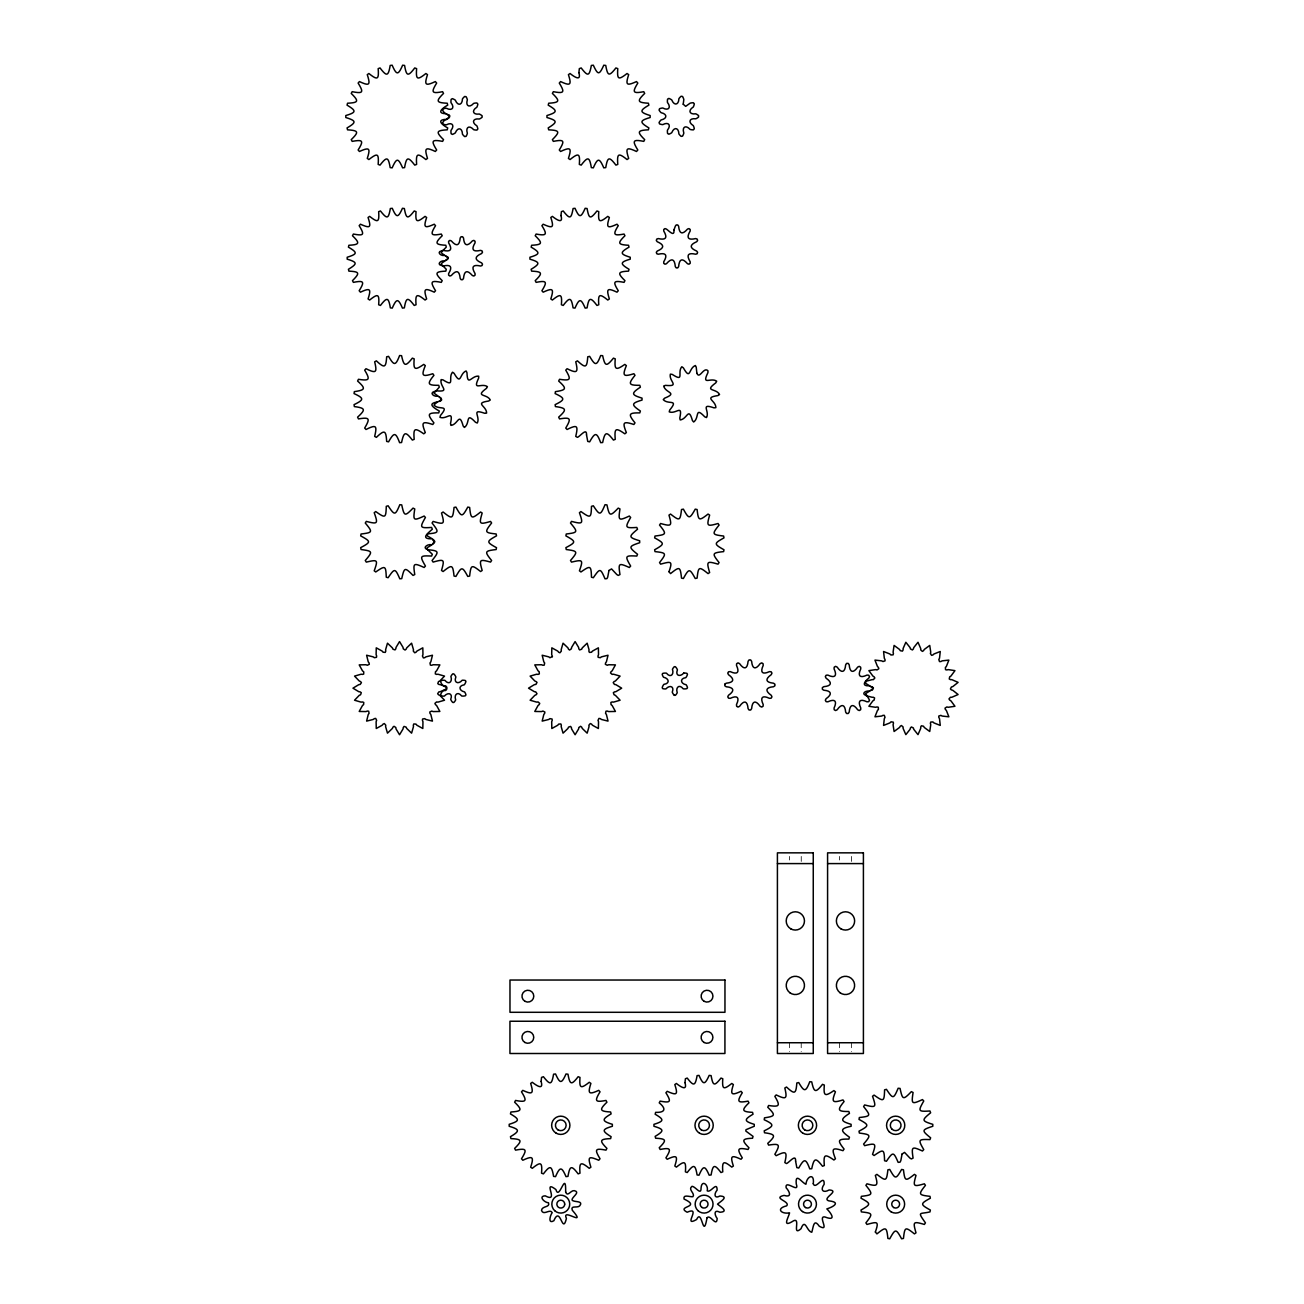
<?xml version="1.0" encoding="UTF-8"?>
<svg xmlns="http://www.w3.org/2000/svg" width="1304" height="1304" viewBox="0 0 1304 1304"><rect width="100%" height="100%" fill="white"/><g stroke="black" fill="none" stroke-linecap="round" stroke-linejoin="round"><path stroke-width="0.75" stroke-dasharray="5 3.75" d="M851.414 856.435L851.414 863.59M851.365 1042.744L851.365 1051.709M839.58 856.435L839.58 860.004M839.613 1042.744L839.613 1051.709M801.243 856.435L801.243 863.59M801.21 1042.744L801.21 1051.709M789.425 856.435L789.425 860.004M789.458 1042.744L789.458 1051.709"/><path stroke-width="1.5" d="M865.872 681.438L865.611 683.312L871.007 686.67A14.523 14.523 0 0 1 872.49 687.664L872.49 689.245A14.523 14.523 0 0 1 871.007 690.24L865.611 693.598L868.741 698.716A14.523 14.523 0 0 1 869.524 700.313L868.741 701.666A14.523 14.523 0 0 1 866.964 701.796C859.923 698.471 857.494 700.965 860.754 707.99A14.523 14.523 0 0 1 860.64 709.767L859.271 710.55A14.523 14.523 0 0 1 857.673 709.767C853.224 703.443 849.849 704.29 849.197 712.049A14.523 14.523 0 0 1 848.203 713.516L846.622 713.516A14.523 14.523 0 0 1 845.644 712.049C844.992 704.29 841.618 703.443 837.168 709.767A14.523 14.523 0 0 1 835.571 710.55L834.201 709.767A14.523 14.523 0 0 1 834.087 707.99C837.347 700.981 834.886 698.536 827.877 701.796A14.523 14.523 0 0 1 826.1 701.666L825.318 700.297A14.523 14.523 0 0 1 826.1 698.716C832.425 694.25 831.577 690.875 823.818 690.223A14.523 14.523 0 0 1 822.351 689.245L822.351 687.664A14.523 14.523 0 0 1 823.818 686.67C831.593 686.018 832.49 682.644 826.1 678.194A14.523 14.523 0 0 1 825.318 676.597L826.1 675.244A14.523 14.523 0 0 1 827.877 675.113C834.919 678.439 837.396 675.961 834.087 668.903A14.523 14.523 0 0 1 834.201 667.143L835.571 666.344A14.523 14.523 0 0 1 837.168 667.126C841.602 673.532 844.992 672.619 845.644 664.861A14.523 14.523 0 0 1 846.622 663.377L848.203 663.377A14.523 14.523 0 0 1 849.197 664.861C849.849 672.619 853.224 673.532 857.673 667.126A14.523 14.523 0 0 1 859.271 666.344L860.64 667.143A14.523 14.523 0 0 1 860.754 668.903C857.429 675.961 859.906 678.439 866.964 675.113A14.523 14.523 0 0 1 868.741 675.244L869.524 676.597A14.523 14.523 0 0 1 868.741 678.194C864.471 681.307 861.211 686.393 869.263 685.774M427.533 533.972L427.174 535.83C437.166 541.519 437.28 541.779 427.174 547.696L427.533 549.538L432.309 554.281L431.624 556.058C419.806 555.488 419.497 555.781 425.43 566.066L424.142 567.484C413.433 562.643 412.96 562.92 414.753 574.559L413.042 575.423C404.664 566.979 404.403 567.093 401.73 578.634L399.823 578.813C395.112 568.071 394.704 567.957 388.119 577.721L386.277 577.199C385.788 565.512 385.397 565.317 375.748 571.967L374.215 570.81C378.176 559.644 377.769 559.449 366.294 562.122L365.283 560.492C372.993 551.478 372.781 551.136 361.045 549.522L360.686 547.631C371.232 541.975 371.021 541.584 360.686 535.879L361.045 534.004C372.862 532.57 372.846 532.146 365.283 523.034L366.294 521.404C377.85 524.322 378.193 523.947 374.215 512.716L375.748 511.559C385.462 518.454 385.919 518.226 386.277 506.327L388.119 505.789C394.688 515.732 395.193 515.683 399.823 504.713L401.73 504.892C404.273 516.531 404.762 516.661 413.042 508.104L414.753 508.951C412.977 520.752 413.303 521.029 424.142 516.042L425.43 517.46C419.529 527.761 419.741 528.218 431.624 527.452L432.309 529.245C428.282 532.847 420.296 538.715 430.972 538.845M439.269 401.192L440.948 400.083L440.948 398.127L434.004 393.14L439.301 387.19L438.731 385.316C427.5 385.381 426.799 384.061 433.922 375.34L432.814 373.726C422.154 377.117 421.111 375.992 425.3 365.609L423.767 364.403C414.59 370.711 413.303 369.961 414.183 358.861L412.357 358.144C405.446 366.88 403.947 366.62 401.567 355.682L399.611 355.536C395.601 365.935 394.118 366.033 388.576 356.367L386.669 356.807C385.951 367.972 384.533 368.445 376.367 360.849L374.672 361.827C377.312 372.781 376.123 373.645 366.017 368.722L364.696 370.157C370.45 379.839 369.554 381.029 358.453 379.301L357.606 381.061C366.033 388.625 365.462 389.994 354.346 391.64L354.052 393.58C364.338 398.339 364.158 399.725 354.052 404.647L354.346 406.571C365.576 408.103 365.87 409.521 357.606 417.15L358.453 418.91C369.651 417.101 370.369 418.258 364.696 428.054L366.017 429.489C376.171 424.452 377.28 425.348 374.672 436.384L376.367 437.362C384.566 429.57 385.968 430.108 386.669 441.42L388.576 441.844C394.118 431.966 395.617 432.08 399.611 442.675L401.567 442.529C403.947 431.461 405.414 431.119 412.357 440.067L414.183 439.35C413.254 428.071 414.476 427.321 423.767 433.824L425.3 432.602C421.159 422.105 422.04 420.996 432.814 424.485L433.922 422.871C426.962 414.085 427.402 412.716 438.731 412.895L439.301 411.021C418.274 399.301 449.994 404.24 439.366 397.182M445.528 260.311L447.5 259.17L447.5 257.247L442.121 253.547A13.024 13.024 0 0 1 441.192 252.259L446.278 247.141L445.821 245.266C435.145 244.614 434.476 243.261 442.203 235.747L441.306 234.052C430.809 236.008 429.896 234.785 435.536 225.673L434.248 224.223C424.452 228.559 423.311 227.744 426.636 217.475L425.055 216.382C416.661 223 415.291 222.365 416.041 211.655L414.232 210.971C407.647 219.382 406.261 219.121 404.354 208.526L402.447 208.298C398.062 218.061 396.579 218.143 392.26 208.298L390.352 208.526C388.462 219.137 387.141 219.431 380.458 210.971L378.665 211.655C379.366 222.332 378.046 222.984 369.651 216.382L368.07 217.475C371.395 227.825 370.369 228.591 360.442 224.223L359.17 225.673C364.794 234.932 364.012 236.04 353.384 234.052L352.487 235.747C360.23 243.261 359.594 244.696 348.885 245.266L348.429 247.141C357.85 252.732 357.492 253.987 347.19 257.247L347.19 259.17C357.557 262.251 357.589 263.701 348.429 269.276L348.885 271.134C359.725 271.672 360.083 272.976 352.487 280.653L353.384 282.365C364.028 280.262 364.827 281.534 359.17 290.743L360.442 292.178C370.255 287.646 371.379 288.64 368.07 298.942L369.651 300.034C378.095 293.237 379.464 293.954 378.665 304.761L380.458 305.446C387.027 296.872 388.559 297.214 390.352 307.874L392.26 308.103C396.579 298.225 398.144 298.176 402.447 308.103L404.354 307.874C406.163 297.198 407.663 296.823 414.232 305.446L416.041 304.761C415.242 293.954 416.612 293.237 425.055 300.034L426.636 298.942C423.376 288.673 424.452 287.597 434.248 292.178L435.536 290.743C429.929 281.517 430.662 280.262 441.306 282.365L442.203 280.653C434.509 273.106 434.998 271.639 445.821 271.134L446.278 269.276L441.192 264.158A13.024 13.024 0 0 1 442.121 262.87C444.452 260.898 452.602 257.784 445.528 256.106M446.913 118.713L448.967 117.523L448.967 115.534L444.631 112.894A10.155 10.155 0 0 1 443.751 111.948L443.458 111.573A12.584 12.584 0 0 1 442.61 110.27L443.099 108.933A12.584 12.584 0 0 1 444.582 108.476L445.055 108.379A10.155 10.155 0 0 1 446.327 108.232C452.032 111.296 455.014 107.727 451.005 102.657A10.155 10.155 0 0 1 450.939 101.37L450.956 100.897A12.584 12.584 0 0 1 451.135 99.349L452.374 98.631A12.584 12.584 0 0 1 453.808 99.251L454.232 99.479A10.155 10.155 0 0 1 455.308 100.163C457.688 106.195 462.284 105.38 462.464 98.908A10.155 10.155 0 0 1 463.246 97.881L463.556 97.523A12.584 12.584 0 0 1 464.697 96.463L466.098 96.708A12.584 12.584 0 0 1 466.799 98.093L466.979 98.55A10.155 10.155 0 0 1 467.354 99.772C465.316 105.917 469.358 108.232 473.662 103.407A10.155 10.155 0 0 1 474.901 103.114L475.389 103.049A12.584 12.584 0 0 1 476.938 102.967L477.851 104.059A12.584 12.584 0 0 1 477.492 105.575L477.346 106.031A10.155 10.155 0 0 1 476.856 107.205C471.347 110.612 472.944 114.98 479.334 114.051A10.155 10.155 0 0 1 480.475 114.638L480.883 114.882A12.584 12.584 0 0 1 482.138 115.811L482.138 117.246A12.584 12.584 0 0 1 480.883 118.175L480.475 118.436A10.155 10.155 0 0 1 479.334 119.006C472.977 118.126 471.347 122.462 476.856 125.852A10.155 10.155 0 0 1 477.346 127.026L477.492 127.482A12.584 12.584 0 0 1 477.851 128.998L476.938 130.09A12.584 12.584 0 0 1 475.389 130.009L474.901 129.944A10.155 10.155 0 0 1 473.662 129.65C469.358 124.809 465.332 127.156 467.354 133.285A10.155 10.155 0 0 1 466.979 134.508L466.799 134.964A12.584 12.584 0 0 1 466.098 136.35L464.697 136.594A12.584 12.584 0 0 1 463.556 135.535L463.246 135.176A10.155 10.155 0 0 1 462.464 134.149C462.284 127.678 457.688 126.879 455.308 132.894A10.155 10.155 0 0 1 454.232 133.578L453.808 133.807A12.584 12.584 0 0 1 452.374 134.426L451.135 133.709A12.584 12.584 0 0 1 450.956 132.16L450.939 131.688A10.155 10.155 0 0 1 451.005 130.4C455.031 125.331 452.015 121.761 446.327 124.842A10.155 10.155 0 0 1 445.055 124.679L444.582 124.581A12.584 12.584 0 0 1 443.099 124.124L442.61 122.788A12.584 12.584 0 0 1 443.458 121.484L443.751 121.109A10.155 10.155 0 0 1 444.631 120.164C447.908 119.56 453.173 115.127 446.913 114.344M443.213 690.712L442.317 691.527A8.46 8.46 0 0 0 440.654 694.885L441.143 695.782A8.688 8.688 0 0 0 444.371 696.075C447.924 691.935 453.221 693.353 450.711 699.351A8.46 8.46 0 0 0 452.781 702.465L453.808 702.497A8.688 8.688 0 0 0 455.683 699.857C453.727 694.543 457.834 690.973 461.681 695.994A8.46 8.46 0 0 0 465.414 695.749L465.952 694.885A8.688 8.688 0 0 0 464.599 691.935C459.155 690.875 457.9 685.708 464.257 684.812A8.46 8.46 0 0 0 465.919 681.454L465.43 680.558A8.688 8.688 0 0 0 462.203 680.248C458.584 684.6 453.433 682.823 455.862 676.988A8.46 8.46 0 0 0 453.776 673.875L452.765 673.842A8.688 8.688 0 0 0 450.891 676.483C452.7 681.747 448.853 685.333 444.892 680.346A8.46 8.46 0 0 0 441.143 680.59L440.622 681.454A8.688 8.688 0 0 0 441.974 684.404L443.213 685.627A2.738 2.738 0 0 0 443.653 685.888L446.115 687.224L446.115 689.115L440.361 691.625A11.28 11.28 0 0 1 438.877 691.886L437.655 693.695L438.503 694.771A11.28 11.28 0 0 1 439.872 695.391L444.534 700.232L438.079 702.09A11.28 11.28 0 0 1 436.579 701.927L434.933 703.361L435.471 704.633A11.28 11.28 0 0 1 436.628 705.578L439.872 711.462L433.172 711.577A11.28 11.28 0 0 1 431.754 711.055L429.782 712.017L429.978 713.369A11.28 11.28 0 0 1 430.858 714.592L432.472 721.112L425.952 719.482A11.28 11.28 0 0 1 424.729 718.618L422.594 719.026L422.431 720.378A11.28 11.28 0 0 1 422.952 721.797L422.822 728.512L416.954 725.268A11.28 11.28 0 0 1 415.992 724.095L413.808 723.948L413.303 725.203A11.28 11.28 0 0 1 413.45 726.703L411.591 733.158L406.767 728.496A11.28 11.28 0 0 1 406.131 727.127L404.077 726.426L403.246 727.518A11.28 11.28 0 0 1 403.001 729.001L399.546 734.755L396.074 729.001A11.28 11.28 0 0 1 395.829 727.518L394.02 726.295L392.944 727.127A11.28 11.28 0 0 1 392.325 728.496L387.484 733.158L385.625 726.703A11.28 11.28 0 0 1 385.772 725.203L384.338 723.557L383.083 724.095A11.28 11.28 0 0 1 382.121 725.268L376.253 728.512L376.123 721.797A11.28 11.28 0 0 1 376.66 720.378L375.699 718.422L374.346 718.618A11.28 11.28 0 0 1 373.123 719.482L366.603 721.112L368.217 714.592A11.28 11.28 0 0 1 369.097 713.369L368.673 711.218L367.32 711.055A11.28 11.28 0 0 1 365.919 711.577L359.203 711.462L362.447 705.578A11.28 11.28 0 0 1 363.604 704.633L363.767 702.448L362.496 701.943A11.28 11.28 0 0 1 360.996 702.09L354.541 700.232L359.203 695.391A11.28 11.28 0 0 1 360.572 694.771L361.289 692.701L360.197 691.886A11.28 11.28 0 0 1 358.714 691.642L352.96 688.17L358.714 684.698A11.28 11.28 0 0 1 360.197 684.453L361.42 682.644L360.572 681.568A11.28 11.28 0 0 1 359.203 680.949L354.541 676.108L360.996 674.249A11.28 11.28 0 0 1 362.496 674.396L363.669 674.103L363.767 671.837A11.28 11.28 0 0 1 362.447 670.761L359.203 664.877L365.919 664.747A11.28 11.28 0 0 1 367.32 665.284L369.293 664.323L369.097 662.97A11.28 11.28 0 0 1 368.217 661.747L366.603 655.227L373.123 656.841A11.28 11.28 0 0 1 374.346 657.721L376.481 657.314L376.66 655.961A11.28 11.28 0 0 1 376.123 654.543L376.253 647.827L382.121 651.071A11.28 11.28 0 0 1 383.083 652.244L385.267 652.391L385.772 651.12A11.28 11.28 0 0 1 385.625 649.62L387.484 643.182L392.325 647.827A11.28 11.28 0 0 1 392.944 649.213L395.014 649.914L395.829 648.822A11.28 11.28 0 0 1 396.074 647.338L399.546 641.584L403.001 647.338A11.28 11.28 0 0 1 403.246 648.822L405.055 650.044L406.131 649.213A11.28 11.28 0 0 1 406.767 647.827L411.591 643.182L413.45 649.62A11.28 11.28 0 0 1 413.303 651.12L414.737 652.782L415.992 652.244A11.28 11.28 0 0 1 416.954 651.071L422.822 647.827L422.952 654.543A11.28 11.28 0 0 1 422.414 655.945L423.376 657.917L424.729 657.721A11.28 11.28 0 0 1 425.952 656.841L432.472 655.227L430.858 661.747A11.28 11.28 0 0 1 429.978 662.97L430.401 665.121L431.754 665.284A11.28 11.28 0 0 1 433.172 664.747L439.872 664.877L436.628 670.761A11.28 11.28 0 0 1 435.471 671.707L435.308 673.891L436.579 674.396A11.28 11.28 0 0 1 438.079 674.249L444.534 676.108L439.872 680.949A11.28 11.28 0 0 1 438.503 681.568L437.785 683.638L438.877 684.453A11.28 11.28 0 0 1 440.361 684.698L443.213 685.627M432.521 543.964L434.476 541.763L432.521 539.563M437.427 402.039L435.34 403.653A16.186 16.186 0 0 0 434.004 405.071C438.845 410.581 450.076 403.93 440.491 415.438A16.186 16.186 0 0 0 439.97 417.329C446.799 419.953 453.662 408.837 450.516 423.49A16.186 16.186 0 0 0 450.939 425.397C458.209 424.55 459.122 411.51 463.148 425.952A16.186 16.186 0 0 0 464.403 427.435C470.451 423.311 465.202 411.347 475.471 422.268A16.186 16.186 0 0 0 477.28 423.001C480.703 416.53 470.499 408.38 484.664 413.27A16.186 16.186 0 0 0 486.604 413.091C486.653 405.788 473.906 403.246 488.625 401.029A16.186 16.186 0 0 0 490.271 399.969C486.897 393.498 474.526 397.182 486.457 388.364A16.186 16.186 0 0 0 487.403 386.652C481.388 382.463 472.276 391.542 478.633 378.144A16.186 16.186 0 0 0 478.682 376.188C471.461 375.307 467.517 387.418 466.979 372.732A16.186 16.186 0 0 0 466.115 370.972C459.285 373.563 461.453 386.114 454.118 373.351A16.186 16.186 0 0 0 452.537 372.21C447.679 377.671 455.569 387.907 443.034 379.888A16.186 16.186 0 0 0 441.111 379.611C439.399 386.799 450.972 392.145 436.269 390.825A16.186 16.186 0 0 0 434.411 391.461C429.081 392.911 433.955 396.938 437.427 396.171M443.556 690.501C447.94 691.951 448.12 684.47 443.653 685.888M870.534 690.501L870.974 690.354A11.28 11.28 0 0 1 872.425 689.914L873.403 687.958L872.425 686.996A11.28 11.28 0 0 1 870.974 686.556L870.534 686.409M427.793 533.792C439.66 532.945 438.926 531.869 432.08 523.002L433.124 521.437C444.452 524.713 444.811 524.371 441.518 513.043L443.099 511.999C452.309 519.367 452.749 519.171 454.053 507.452L455.911 507.093C461.6 517.411 462.089 517.411 467.777 507.093L469.636 507.452C470.94 519.171 471.396 519.367 480.606 511.999L482.17 513.043C478.878 524.371 479.236 524.713 490.565 521.437L491.608 523.002C484.469 532.244 484.436 532.717 496.156 533.972L496.514 535.83C486.262 541.535 486.196 542.024 496.514 547.696L496.156 549.538C484.599 550.973 484.224 551.38 491.608 560.508L490.565 562.089C479.432 559.025 478.959 559.302 482.17 570.467L480.606 571.527C471.445 564.371 470.956 564.485 469.636 576.058L467.777 576.433C462.17 566.181 461.681 566.392 455.911 576.433L454.053 576.058C452.732 564.502 452.211 564.29 443.099 571.527L441.518 570.467C444.713 559.253 444.371 558.911 433.124 562.089L432.08 560.508C439.089 551.706 439.529 550.761 427.793 549.734M430.972 544.681C427.598 544.029 421.909 547.859 427.533 549.538M866.231 681.177L871.887 679.694A11.28 11.28 0 0 1 873.387 679.645L874.837 677.998L874.136 676.825A11.28 11.28 0 0 1 872.865 676.026L868.871 670.631L875.522 669.62A11.28 11.28 0 0 1 876.989 669.963L878.814 668.756L878.44 667.452A11.28 11.28 0 0 1 877.413 666.344L874.951 660.101L881.634 660.851A11.28 11.28 0 0 1 882.955 661.552L885.025 660.867L885.025 659.498A11.28 11.28 0 0 1 884.308 658.178L883.558 651.495L889.801 653.956A11.28 11.28 0 0 1 890.909 654.983L893.093 654.852L893.436 653.532A11.28 11.28 0 0 1 893.093 652.065L894.088 645.415L899.483 649.408A11.28 11.28 0 0 1 900.282 650.68L902.433 651.12L903.101 649.93A11.28 11.28 0 0 1 903.15 648.43L905.84 642.269L910.013 647.517A11.28 11.28 0 0 1 910.453 648.968L912.409 649.946L913.37 648.968A11.28 11.28 0 0 1 913.811 647.517L918 642.269L920.673 648.43A11.28 11.28 0 0 1 920.722 649.93L922.368 651.381L923.542 650.68A11.28 11.28 0 0 1 924.34 649.408L929.736 645.415L930.73 652.065A11.28 11.28 0 0 1 930.388 653.532L931.594 655.341L932.914 654.983A11.28 11.28 0 0 1 934.023 653.956L940.265 651.495L939.516 658.178A11.28 11.28 0 0 1 938.798 659.498L939.499 661.568L940.869 661.552A11.28 11.28 0 0 1 942.189 660.851L948.872 660.101L946.411 666.344A11.28 11.28 0 0 1 945.384 667.452L945.514 669.637L946.834 669.963A11.28 11.28 0 0 1 948.301 669.62L954.952 670.631L950.958 676.026A11.28 11.28 0 0 1 949.687 676.825L949.247 678.96L950.437 679.645A11.28 11.28 0 0 1 951.936 679.694L958.098 682.367L952.849 686.556A11.28 11.28 0 0 1 951.398 686.996L950.42 688.952L951.398 689.914A11.28 11.28 0 0 1 952.849 690.354L958.098 694.527L951.936 697.216A11.28 11.28 0 0 1 950.437 697.265L948.986 698.911L949.687 700.085A11.28 11.28 0 0 1 950.958 700.884L954.952 706.279L948.301 707.273A11.28 11.28 0 0 1 946.834 706.931L945.009 708.137L945.384 709.457A11.28 11.28 0 0 1 946.411 710.566L948.872 716.809L942.189 716.059A11.28 11.28 0 0 1 940.869 715.342L938.798 716.043L938.798 717.412A11.28 11.28 0 0 1 939.516 718.732L940.265 725.415L934.023 722.954A11.28 11.28 0 0 1 932.914 721.927L930.73 722.057L930.388 723.378A11.28 11.28 0 0 1 930.73 724.845L929.736 731.495L924.34 727.502A11.28 11.28 0 0 1 923.542 726.214L921.39 725.79L920.722 726.98A11.28 11.28 0 0 1 920.673 728.48L918 734.641L913.811 729.392A11.28 11.28 0 0 1 913.37 727.942L911.414 726.964L910.453 727.942A11.28 11.28 0 0 1 910.013 729.392L905.84 734.641L903.15 728.48A11.28 11.28 0 0 1 903.101 726.98L901.455 725.529L900.282 726.214A11.28 11.28 0 0 1 899.483 727.502L894.088 731.495L893.093 724.845A11.28 11.28 0 0 1 893.436 723.378L893.289 722.171L891.056 721.797A11.28 11.28 0 0 1 889.801 722.954L883.558 725.415L884.308 718.732A11.28 11.28 0 0 1 885.025 717.412L884.324 715.342L882.955 715.342A11.28 11.28 0 0 1 881.634 716.059L874.951 716.809L877.413 710.566A11.28 11.28 0 0 1 878.44 709.457L878.309 707.273L876.989 706.931A11.28 11.28 0 0 1 875.522 707.273L868.871 706.279L872.865 700.884A11.28 11.28 0 0 1 874.153 700.085L874.576 697.933L873.387 697.265A11.28 11.28 0 0 1 871.887 697.216L866.231 695.733M869.263 691.136C866.101 690.338 860.819 693.467 865.872 695.472M683.769 673.092C680.117 677.216 675.016 675.749 677.412 669.816A8.46 8.46 0 0 0 675.342 666.703L674.331 666.67A8.688 8.688 0 0 0 672.457 669.311C674.249 674.559 670.403 678.227 666.458 673.174A8.46 8.46 0 0 0 662.709 673.418L662.188 674.282A8.688 8.688 0 0 0 663.524 677.232C668.903 678.243 670.321 683.524 663.883 684.356A8.46 8.46 0 0 0 662.204 687.713L662.693 688.61A8.688 8.688 0 0 0 665.92 688.903C669.571 684.714 674.673 686.23 672.261 692.163A8.46 8.46 0 0 0 674.347 695.293M444.24 255.454C440.817 256.187 436.302 251.835 441.632 250.873A13.024 13.024 0 0 1 443.148 250.384C450.858 252.128 452.667 249.635 448.641 242.837A13.024 13.024 0 0 1 448.625 241.256L449.815 240.392A13.024 13.024 0 0 1 451.314 240.898C456.514 246.831 459.464 245.869 460.198 238.013A13.024 13.024 0 0 1 461.111 236.725L462.578 236.725A13.024 13.024 0 0 1 463.507 238.013C464.224 245.869 467.174 246.831 472.374 240.898A13.024 13.024 0 0 1 473.89 240.392L475.063 241.256A13.024 13.024 0 0 1 475.047 242.837C471.021 249.635 472.83 252.128 480.54 250.384A13.024 13.024 0 0 1 482.056 250.873L482.513 252.259A13.024 13.024 0 0 1 481.567 253.547C474.379 256.676 474.314 259.757 481.567 262.87A13.024 13.024 0 0 1 482.513 264.158L482.056 265.543A13.024 13.024 0 0 1 480.54 266.016C472.83 264.272 471.021 266.782 475.047 273.563A13.024 13.024 0 0 1 475.063 275.16L473.89 276.024A13.024 13.024 0 0 1 472.374 275.519C467.174 269.586 464.273 270.596 463.507 278.404A13.024 13.024 0 0 1 462.578 279.692L461.111 279.692A13.024 13.024 0 0 1 460.198 278.404C459.416 270.596 456.514 269.586 451.314 275.519A13.024 13.024 0 0 1 449.815 276.024L448.625 275.16A13.024 13.024 0 0 1 448.641 273.563C452.684 266.782 450.858 264.272 443.148 266.016A13.024 13.024 0 0 1 441.632 265.543C436.335 264.484 440.752 260.197 444.24 260.947M445.658 119.332C435.764 120.017 443.067 125.38 447.712 127.922L447.239 129.829C436.204 130.449 435.585 131.883 443.523 139.626L442.61 141.37C431.706 139.349 430.825 140.49 436.661 149.993L435.34 151.476C425.3 146.781 424.224 147.939 427.5 158.42L425.886 159.544C417.231 152.601 415.878 153.399 416.612 164.418L414.753 165.119C407.989 156.366 406.473 156.692 404.582 167.613L402.626 167.857C398.046 157.621 396.726 157.67 392.145 167.857L390.189 167.613C388.282 156.708 386.88 156.333 380.018 165.119L378.176 164.418C378.91 153.318 377.671 152.682 368.902 159.544L367.272 158.42C370.662 147.906 369.456 147.026 359.431 151.476L358.127 149.993C363.914 140.62 363.017 139.43 352.178 141.37L351.249 139.626C359.203 131.867 358.567 130.53 347.532 129.829L347.06 127.922C356.677 122.283 356.399 120.799 345.804 117.523L345.804 115.534C356.497 112.388 356.546 110.84 347.06 105.151L347.532 103.228C358.665 102.674 359.154 101.304 351.249 93.432L352.178 91.688C363.099 93.79 363.995 92.617 358.127 83.065L359.431 81.581C369.505 86.227 370.695 85.265 367.272 74.638L368.902 73.513C377.557 80.457 379.008 79.74 378.176 68.639L380.018 67.938C386.783 76.806 388.315 76.414 390.189 65.444L392.145 65.2C396.595 75.42 398.193 75.42 402.626 65.2L404.582 65.444C406.457 76.414 408.005 76.806 414.753 67.938L416.612 68.639C415.797 79.756 417.198 80.489 425.886 73.513L427.5 74.638C424.093 85.184 425.267 86.292 435.34 81.581L436.661 83.065C430.842 92.535 431.673 93.839 442.61 91.688L443.523 93.432C435.683 101.239 436.106 102.723 447.239 103.228L447.712 105.151C443.181 107.629 435.715 113.236 445.658 113.725M777.412 863.59L813.256 863.59M827.584 863.59L863.411 863.59M777.412 1042.744L813.256 1042.744M827.584 1042.744L863.411 1042.744M674.331 695.325L675.358 695.325A8.688 8.688 0 0 0 677.232 692.685C675.423 687.436 679.286 683.769 683.231 688.805A8.46 8.46 0 0 0 686.98 688.577L687.501 687.713A8.688 8.688 0 0 0 686.165 684.763C680.574 683.801 679.547 678.455 685.806 677.64A8.46 8.46 0 0 0 687.469 674.282L686.98 673.386A8.688 8.688 0 0 0 683.769 673.076M668.985 571.722L670.549 573.597C679.759 566.229 680.215 566.409 681.519 578.128L683.377 578.503C689.066 568.169 689.555 568.169 695.244 578.503L697.102 578.128C698.406 566.409 698.846 566.229 708.056 573.597L709.637 572.537C706.344 561.209 706.703 560.867 718.031 564.143L719.074 562.578C711.837 553.352 711.902 552.88 723.622 551.608L723.981 549.766C713.777 544.012 713.647 543.556 723.981 537.884L723.622 536.042C711.984 534.607 711.674 534.33 719.074 525.072L718.031 523.507C706.817 526.686 706.442 526.327 709.637 515.113L708.056 514.069C698.944 521.144 698.39 521.062 697.102 509.522L695.244 509.147C689.49 519.269 689.017 519.416 683.377 509.147L681.519 509.522C680.15 521.046 679.694 521.209 670.549 514.069L668.985 515.113C672.163 526.213 671.69 526.555 660.59 523.507L659.547 525.072C666.931 534.232 666.572 534.591 654.999 536.042L654.641 537.884C664.975 543.54 664.763 543.964 654.641 549.766L654.999 551.608C666.719 552.88 666.703 553.32 659.547 562.578L660.59 564.143C670.778 561.47 673.043 560.427 668.985 571.722M706.996 1217.822C703.019 1241.131 702.204 1207.504 696.629 1219.484C681.992 1227.83 702.188 1205.678 687.175 1212.231C675.374 1205.972 702.237 1207.52 684.046 1199.061C682.774 1193.779 690.403 1197.268 692.913 1196.681C695.537 1193.519 687.436 1189.509 692.065 1186.314C695.619 1186.559 701.259 1196.11 701.063 1187.96C701.715 1179.126 708.708 1184.863 707.224 1190.829C710.68 1193.339 717.118 1180.527 717.118 1190.144C713.907 1193.649 714.087 1199.305 719.955 1195.996C729.637 1196.518 719.906 1201.913 717.526 1204.13C719.906 1206.33 729.637 1211.726 719.955 1212.247C713.647 1208.938 714.364 1214.872 717.2 1218.539C716.499 1227.993 710.321 1213.682 706.996 1217.822M875.359 1232.019L876.924 1233.894C886.133 1226.526 886.59 1226.705 887.894 1238.425L889.736 1238.8C895.424 1228.466 895.913 1228.466 901.602 1238.8L903.46 1238.425C904.764 1226.705 905.221 1226.526 914.43 1233.894L915.995 1232.834C912.784 1221.506 913.061 1221.163 924.389 1224.44L925.432 1222.875C917.054 1210.894 919.613 1214.399 929.98 1211.905L930.355 1210.063C920.086 1204.358 920.021 1203.853 930.355 1198.197L929.98 1196.339C918.407 1194.986 918.114 1194.497 925.432 1185.369L924.389 1183.804C913.159 1187.015 912.833 1186.64 915.995 1175.409L914.43 1174.366C905.286 1181.603 904.878 1181.359 903.46 1169.818L901.602 1169.444C895.864 1179.484 895.44 1179.566 889.736 1169.444L887.894 1169.818C886.508 1181.44 886.149 1181.522 876.924 1174.366L875.343 1175.409C878.407 1186.053 877.559 1186.738 866.964 1183.804L865.905 1185.369C873.24 1194.529 872.979 1194.937 861.374 1196.339L860.999 1198.197C871.349 1203.82 871.072 1204.211 860.999 1210.063L861.374 1211.905C873.077 1213.176 873.044 1213.633 865.905 1222.875L866.964 1224.44C877.152 1221.766 879.336 1220.674 875.359 1232.019M586.523 434.933L587.745 441.42L589.652 441.844C595.194 431.966 596.678 432.08 600.688 442.675L602.644 442.529C605.023 431.461 606.474 431.119 613.434 440.067L615.243 439.35C614.331 428.071 615.553 427.321 624.828 433.824L626.36 432.602C622.155 422.121 623.116 420.996 633.891 424.485L634.999 422.871C627.957 414.118 628.479 412.716 639.791 412.895L640.378 411.021C631.054 404.713 631.152 403.262 642.024 400.083L642.024 398.127C631.234 394.835 630.924 393.433 640.378 387.19L639.791 385.316C628.561 385.381 627.876 384.061 634.999 375.34L633.891 373.726C623.231 377.035 622.171 375.992 626.36 365.609L624.828 364.403C615.667 370.711 614.363 369.961 615.243 358.861L613.434 358.144C606.393 366.832 605.072 366.668 602.644 355.682L600.688 355.536C596.629 366.082 595.341 366.098 589.652 356.367L587.745 356.807C586.979 368.005 585.643 368.445 577.444 360.849L575.749 361.827C578.389 372.765 577.167 373.645 567.093 368.722L565.757 370.157C571.527 379.839 570.582 380.964 559.53 379.301L558.683 381.061C567.093 388.625 566.523 390.01 555.423 391.64L555.129 393.58C565.398 398.372 565.268 399.692 555.129 404.647L555.423 406.571C566.637 408.103 567.012 409.554 558.683 417.15L559.53 418.91C570.712 417.068 571.478 418.323 565.757 428.054L567.093 429.489C577.248 424.452 578.34 425.348 575.749 436.384L577.444 437.362C580.133 436.367 586.963 427.142 586.523 434.933M608.968 570.484L607.713 577.118L606.947 578.634L605.023 578.813C600.313 567.941 600.068 567.973 593.32 577.721L591.478 577.199C591.103 565.414 590.598 565.251 580.948 571.967L579.432 570.81C583.328 559.677 582.937 559.432 571.511 562.122L570.5 560.492C578.161 551.51 577.949 551.103 566.246 549.522L565.903 547.631C576.368 542.073 576.156 541.633 565.903 535.879L566.246 534.004C578.063 532.57 578.128 532.097 570.5 523.034L571.511 521.404C583.067 524.322 583.328 523.963 579.432 512.716L580.948 511.559C590.663 518.454 591.136 518.226 591.478 506.327L593.32 505.789C599.889 515.732 600.394 515.683 605.023 504.713L606.947 504.892C609.473 516.531 609.962 516.661 618.243 508.104L619.971 508.951C618.194 520.752 618.52 521.029 629.343 516.042L630.647 517.46C624.795 527.778 624.942 528.218 636.825 527.452L637.526 529.245C628.495 536.808 628.316 537.248 639.677 540.801L639.677 542.725C628.561 546.441 628.283 546.898 637.526 554.281L636.825 556.058C625.007 555.439 624.649 555.765 630.647 566.066L629.343 567.484C618.601 562.725 618.178 562.904 619.971 574.559L618.243 575.423L616.792 574.526L611.543 568.903L608.968 570.484M696.874 373.221C699.466 379.871 703.671 366.391 707.958 370.743A16.186 16.186 0 0 1 707.909 372.683C701.34 386.163 710.664 377.019 716.678 381.192A16.186 16.186 0 0 1 715.733 382.903C703.72 391.836 716.14 387.989 719.531 394.509A16.186 16.186 0 0 1 717.901 395.585C703.247 397.818 715.782 400.214 715.88 407.63A16.186 16.186 0 0 1 713.94 407.826C699.873 403.017 709.963 411.086 706.54 417.541A16.186 16.186 0 0 1 704.731 416.807C694.494 406.098 699.694 417.834 693.663 421.991A16.186 16.186 0 0 1 692.408 420.491C688.382 406.359 687.436 419.073 680.199 419.937A16.186 16.186 0 0 1 679.791 418.03C682.872 403.621 676.059 414.476 669.245 411.868A16.186 16.186 0 0 1 669.751 409.994C679.156 398.519 668.121 405.12 663.28 399.627A16.186 16.186 0 0 1 664.6 398.193C678.292 392.602 665.382 393.075 663.687 386.017A16.186 16.186 0 0 1 665.529 385.365C680.443 386.734 668.593 381.257 670.37 374.15A16.186 16.186 0 0 1 672.31 374.444C684.893 382.577 676.939 372.21 681.813 366.75A16.186 16.186 0 0 1 683.394 367.907C690.745 380.964 688.512 368.087 695.374 365.527A16.186 16.186 0 0 1 696.238 367.272L696.874 373.221M795.603 1161.13L796.826 1167.602L798.733 1168.042C804.275 1158.164 805.774 1158.278 809.768 1168.873L811.724 1168.726C814.103 1157.659 815.571 1157.316 822.514 1166.265L824.324 1165.548C823.411 1154.268 824.633 1153.518 833.908 1160.006L835.44 1158.783C831.3 1148.286 832.18 1147.194 842.971 1150.682L844.079 1149.069C837.103 1140.266 837.543 1138.914 848.871 1139.093L849.458 1137.218C841.879 1131.66 838.179 1128.808 851.104 1126.281L851.104 1124.325C840.346 1121.065 840.004 1119.598 849.458 1113.371L848.871 1111.513C837.657 1111.579 836.94 1110.242 844.079 1101.538L842.971 1099.924C832.311 1103.298 831.267 1102.19 835.44 1091.807L833.908 1090.584C824.731 1096.909 823.443 1096.159 824.324 1085.058L822.514 1084.341C815.603 1093.078 814.103 1092.817 811.724 1081.88L809.768 1081.733C805.709 1092.181 804.307 1092.23 798.733 1082.564L796.826 1082.988C796.01 1094.121 794.723 1094.692 786.524 1087.031L784.829 1088.009C787.42 1098.979 786.377 1099.81 776.173 1094.92L774.853 1096.354C780.558 1105.971 779.613 1107.194 768.61 1105.499L767.763 1107.259C775.733 1115.197 775.652 1116.159 764.503 1117.838L764.209 1119.761C774.478 1124.537 774.315 1125.922 764.209 1130.829L764.503 1132.768C775.717 1134.284 776.027 1135.719 767.763 1143.347L768.61 1145.108C779.808 1143.298 780.525 1144.439 774.853 1154.252L776.173 1155.686C786.328 1150.666 787.437 1151.53 784.829 1162.581L786.524 1163.559C789.213 1162.565 796.059 1153.323 795.603 1161.13M813.272 1183.69C815.44 1190.699 824.568 1172.866 824.144 1184.325C819.955 1190.014 823.003 1193.437 829.148 1189.965C840.738 1190.731 821.08 1198.49 828.839 1200.854C841.797 1202.288 832.49 1207.227 826.817 1208.889C831.039 1213.013 837.038 1221.685 824.878 1216.958C817.217 1215.638 830.664 1232.688 819.238 1226.184C813.566 1217.887 813.403 1227.374 811.773 1232.247C806.606 1231.302 805.253 1217.61 801.031 1228.71C791.609 1236.893 800.933 1217.463 793.663 1220.74C781.52 1228.433 788.431 1217.822 789.572 1212.834C781.569 1214.497 775.342 1208.58 786.654 1205.841C790.729 1201.408 771.886 1198.148 784.063 1195.409C792.147 1197.903 789.817 1191.807 786.149 1187.797C784.633 1178.832 799.89 1194.154 796.271 1184.016C795.081 1171.742 801.878 1182.777 805.921 1184.244C806.72 1176.126 814.723 1172.589 813.272 1183.69M902.075 1154.024L900.819 1160.641L900.053 1162.174L898.146 1162.353C893.484 1151.546 893.044 1151.497 886.443 1161.261L884.585 1160.739C884.112 1148.971 883.802 1148.857 874.071 1155.507L872.539 1154.35C876.418 1143.184 876.092 1142.842 864.617 1145.662L863.607 1144.032C871.333 1135.018 871.105 1134.61 859.352 1133.062L859.01 1131.171C869.458 1125.596 869.377 1125.059 859.01 1119.419L859.352 1117.528C871.202 1116.159 870.811 1115.784 863.607 1106.574L864.617 1104.944C876.174 1107.862 876.435 1107.504 872.539 1096.256L874.071 1095.099C883.786 1101.994 884.242 1101.766 884.585 1089.851L886.443 1089.329C893.012 1099.272 893.517 1099.223 898.146 1088.253L900.053 1088.432C902.58 1100.071 903.085 1100.201 911.366 1091.644L913.077 1092.491C911.3 1104.292 911.626 1104.569 922.466 1099.582L923.754 1101C917.918 1111.318 918.049 1111.758 929.948 1110.992L930.632 1112.785C921.537 1120.283 921.439 1120.804 932.8 1124.341L932.8 1126.265C921.586 1129.949 921.406 1130.405 930.632 1137.821L929.948 1139.598C918.342 1139.174 917.771 1139.435 923.754 1149.59L922.466 1151.008C911.74 1146.183 911.366 1146.477 913.077 1158.099L911.366 1158.963L909.899 1158.066L904.536 1152.394L902.075 1154.024M541.111 1081.407C543.882 1090.747 536.319 1085.401 532.276 1082.287L530.663 1083.412C533.841 1093.665 532.7 1094.952 522.822 1090.356L521.502 1091.823C527.354 1101.261 526.409 1102.499 515.553 1100.446L514.64 1102.206C522.578 1109.965 521.959 1111.301 510.923 1111.986L510.451 1113.909C520.068 1119.549 519.758 1120.967 509.196 1124.309L509.196 1126.281C519.872 1129.443 520.003 1131.041 510.451 1136.68L510.923 1138.604C522.056 1139.109 522.545 1140.625 514.64 1148.4L515.553 1150.144C526.49 1147.993 527.386 1149.313 521.502 1158.767L522.822 1160.25C532.88 1155.572 534.118 1156.615 530.663 1167.194L532.276 1168.319C540.964 1161.326 542.366 1162.076 541.551 1173.176L543.409 1173.877C550.158 1165.026 551.706 1165.401 553.581 1176.387L555.537 1176.632C559.97 1166.461 561.6 1166.412 566.017 1176.632L567.973 1176.387C569.848 1165.45 571.413 1165.026 578.145 1173.877L579.987 1173.176C579.172 1162.076 580.59 1161.326 589.261 1168.319L590.891 1167.194C587.582 1156.566 588.479 1155.914 598.732 1160.25L600.036 1158.767C594.282 1149.231 595.048 1148.009 605.985 1150.144L606.914 1148.4C599.188 1140.56 599.498 1139.093 610.631 1138.604L611.103 1136.68C601.747 1130.91 601.649 1129.427 612.358 1126.281L612.358 1124.309C601.796 1121.081 601.486 1119.517 611.103 1113.909L610.631 1111.986C599.661 1111.35 598.96 1109.916 606.914 1102.206L605.985 1100.446C595.097 1102.483 594.282 1101.309 600.036 1091.823L598.732 1090.356C588.756 1094.904 587.566 1093.86 590.891 1083.412L589.261 1082.287C580.622 1089.101 579.237 1088.432 579.987 1077.414L578.145 1076.713C571.445 1085.401 569.897 1085.009 567.973 1074.203L566.017 1073.974C561.535 1083.999 560.084 1083.966 555.537 1073.974L553.581 1074.203C551.673 1085.091 550.255 1085.352 543.409 1076.713L541.551 1077.414L541.111 1081.407M552.391 656.629L549.913 657.721A11.28 11.28 0 0 0 548.691 656.841L542.171 655.227L543.784 661.747A11.28 11.28 0 0 0 544.664 662.97L544.241 665.121L542.888 665.284A11.28 11.28 0 0 0 541.486 664.747L534.77 664.877L538.014 670.761A11.28 11.28 0 0 0 539.188 671.707L539.334 673.891L538.063 674.396A11.28 11.28 0 0 0 536.563 674.249L530.109 676.108L534.77 680.949A11.28 11.28 0 0 0 536.14 681.568L537.02 682.416L535.96 684.421A11.28 11.28 0 0 0 534.281 684.698L528.527 688.17L534.281 691.625A11.28 11.28 0 0 0 535.765 691.886L536.987 693.695L536.14 694.771A11.28 11.28 0 0 0 534.77 695.391L530.109 700.232L536.563 702.09A11.28 11.28 0 0 0 538.063 701.927L539.709 703.361L539.188 704.633A11.28 11.28 0 0 0 538.014 705.578L534.77 711.462L541.486 711.577A11.28 11.28 0 0 0 542.888 711.055L544.86 712.017L544.664 713.369A11.28 11.28 0 0 0 543.784 714.592L542.171 721.112L548.691 719.482A11.28 11.28 0 0 0 549.913 718.618L552.065 719.026L552.228 720.378A11.28 11.28 0 0 0 551.69 721.797L551.82 728.512L557.688 725.268A11.28 11.28 0 0 0 558.65 724.095L560.834 723.948L561.339 725.203A11.28 11.28 0 0 0 561.193 726.703L563.051 733.158L567.892 728.496A11.28 11.28 0 0 0 568.511 727.127L570.582 726.426L571.396 727.518A11.28 11.28 0 0 0 571.641 729.001L575.113 734.755L578.568 729.001A11.28 11.28 0 0 0 578.813 727.518L580.622 726.295L581.698 727.127A11.28 11.28 0 0 0 582.334 728.496L587.159 733.158L589.017 726.703A11.28 11.28 0 0 0 588.87 725.203L590.304 723.557L591.56 724.095A11.28 11.28 0 0 0 592.521 725.268L598.389 728.512L598.52 721.797A11.28 11.28 0 0 0 597.998 720.378L598.943 718.422L600.296 718.618A11.28 11.28 0 0 0 601.535 719.482L608.039 721.112L606.425 714.592A11.28 11.28 0 0 0 605.545 713.369L605.969 711.218L607.322 711.055A11.28 11.28 0 0 0 608.74 711.577L615.439 711.462L612.195 705.578A11.28 11.28 0 0 0 611.038 704.633L610.875 702.448L612.146 701.943A11.28 11.28 0 0 0 613.646 702.09L620.101 700.232L615.439 695.391A11.28 11.28 0 0 0 614.07 694.771L613.353 692.701L614.445 691.886A11.28 11.28 0 0 0 615.944 691.642L621.682 688.17L615.944 684.698A11.28 11.28 0 0 0 614.445 684.453L613.222 682.644L614.07 681.568A11.28 11.28 0 0 0 615.439 680.949L620.101 676.108L613.646 674.249A11.28 11.28 0 0 0 612.146 674.396L610.5 672.962L611.038 671.707A11.28 11.28 0 0 0 612.195 670.761L615.439 664.877L608.74 664.747A11.28 11.28 0 0 0 607.322 665.284L605.366 664.323L605.545 662.97A11.28 11.28 0 0 0 606.425 661.747L608.039 655.227L601.535 656.841A11.28 11.28 0 0 0 600.296 657.721L598.161 657.314L597.998 655.961A11.28 11.28 0 0 0 598.52 654.543L598.389 647.827L592.521 651.071A11.28 11.28 0 0 0 591.56 652.244L589.392 652.391L588.87 651.12A11.28 11.28 0 0 0 589.017 649.62L587.159 643.182L582.334 647.827A11.28 11.28 0 0 0 581.698 649.213L579.644 649.914L578.813 648.822A11.28 11.28 0 0 0 578.568 647.338L575.113 641.584L571.641 647.338A11.28 11.28 0 0 0 571.396 648.822L569.587 650.044L568.511 649.213A11.28 11.28 0 0 0 567.892 647.827L563.051 643.182L561.193 649.62A11.28 11.28 0 0 0 561.339 651.12L559.905 652.782L558.65 652.244A11.28 11.28 0 0 0 557.688 651.071L551.82 647.827L551.69 654.543A11.28 11.28 0 0 0 552.228 655.945L552.391 656.629M560.964 215.535C563.605 224.614 556.14 219.382 552.391 216.382L550.81 217.475C554.151 227.792 553.043 228.656 543.181 224.223L541.91 225.673C547.55 234.785 546.62 235.991 536.123 234.052L535.227 235.747C542.986 243.359 542.382 244.679 531.624 245.266L531.152 247.141C540.508 252.617 540.263 254.117 529.929 257.247L529.929 259.17C540.296 262.251 540.312 263.701 531.152 269.276L531.624 271.134C542.448 271.639 542.92 273.09 535.227 280.653L536.123 282.365C546.718 280.295 547.566 281.566 541.91 290.743L543.181 292.178C552.977 287.646 554.102 288.64 550.81 298.942L552.391 300.034C560.818 293.237 562.203 293.954 561.405 304.761L563.198 305.446C569.766 296.823 571.266 297.198 573.092 307.874L574.999 308.103C579.318 298.225 580.883 298.176 585.17 308.103L587.077 307.874C588.903 297.198 590.402 296.823 596.971 305.446L598.764 304.761C597.982 293.954 599.351 293.237 607.778 300.034L609.359 298.942C606.115 288.673 607.191 287.597 616.988 292.178L618.259 290.743C612.603 281.55 613.418 280.262 624.045 282.365L624.942 280.653C617.248 273.106 617.737 271.639 628.544 271.134L629.017 269.276C619.856 263.767 619.856 262.185 630.239 259.17L630.239 257.247C619.971 254.101 619.661 252.585 629.017 247.141L628.544 245.266C617.819 244.647 617.199 243.343 624.942 235.747L624.045 234.052C613.548 236.008 612.619 234.785 618.259 225.673L616.988 224.223C607.159 228.722 606.083 227.825 609.359 217.475L607.778 216.382C599.367 223.065 598.063 222.397 598.764 211.655L596.971 210.971C590.256 219.431 589.017 219.17 587.077 208.526L585.17 208.298C580.802 218.078 579.383 218.078 574.999 208.298L573.092 208.526C571.168 219.153 569.897 219.431 563.198 210.971L561.405 211.655L560.964 215.535M578.894 72.633C581.535 81.94 573.956 76.626 570.06 73.513L568.43 74.638C571.755 85.086 570.582 86.211 560.59 81.581L559.286 83.065C565.056 92.486 564.208 93.725 553.336 91.688L552.407 93.432C560.361 101.174 559.677 102.543 548.691 103.228L548.218 105.151C557.851 110.758 557.525 112.291 546.963 115.534L546.963 117.523C557.672 120.685 557.607 122.087 548.218 127.922L548.691 129.829C559.856 130.367 560.215 131.737 552.407 139.626L553.336 141.37C564.241 139.284 565.072 140.457 559.286 149.993L560.59 151.476C570.712 146.798 571.82 147.776 568.43 158.42L570.06 159.544C578.731 152.568 580.15 153.301 579.335 164.418L581.177 165.119C587.941 156.252 589.489 156.643 591.348 167.613L593.32 167.857C597.754 157.637 599.351 157.637 603.785 167.857L605.741 167.613C607.615 156.643 609.164 156.252 615.912 165.119L617.77 164.418C616.955 153.301 618.357 152.568 627.045 159.544L628.675 158.42C625.252 147.874 626.425 146.765 636.499 151.476L637.819 149.993C631.967 140.571 632.864 139.202 643.768 141.37L644.681 139.626C636.825 131.883 637.297 130.319 648.398 129.829L648.87 127.922C639.384 122.136 639.449 120.701 650.142 117.523L650.142 115.534C639.612 112.242 639.237 110.758 648.87 105.151L648.398 103.228C637.395 102.56 636.743 101.174 644.681 93.432L643.768 91.688C632.913 93.741 631.967 92.486 637.819 83.065L636.499 81.581C626.458 86.129 625.301 85.151 628.675 74.638L627.045 73.513C618.324 80.343 617.036 79.691 617.77 68.639L615.912 67.938C609.131 76.643 607.664 76.3 605.741 65.444L603.785 65.2C599.237 75.322 597.933 75.306 593.32 65.2L591.348 65.444C589.31 76.349 587.957 76.789 581.177 67.938L579.335 68.639L578.894 72.633M684.975 1082.613C687.664 1091.676 680.28 1086.574 676.401 1083.477L674.82 1084.569C678.129 1094.871 677.02 1095.686 667.192 1091.318L665.92 1092.768C671.609 1102.043 670.729 1103.07 660.134 1101.146L659.237 1102.842C666.605 1108.807 665.089 1112.768 655.635 1112.361L655.162 1114.235C664.486 1119.647 664.127 1121.179 653.94 1124.341L653.94 1126.265C664.29 1129.362 664.421 1130.829 655.162 1136.371L655.635 1138.229C666.442 1138.783 666.947 1140.087 659.237 1147.748L660.134 1149.46C670.729 1147.39 671.658 1148.661 665.92 1157.838L667.192 1159.272C677.02 1154.708 678.096 1155.719 674.82 1166.02L676.401 1167.113C684.828 1160.332 686.214 1161.049 685.415 1171.856L687.208 1172.541C693.777 1163.918 695.276 1164.293 697.102 1174.969L699.009 1175.197C703.329 1165.271 704.877 1165.271 709.18 1175.197L711.104 1174.969C712.913 1164.342 714.445 1163.918 720.982 1172.541L722.775 1171.856C722.008 1161.098 723.378 1160.332 731.788 1167.113L733.37 1166.02C730.028 1155.735 731.185 1154.708 740.998 1159.272L742.269 1157.838C736.662 1148.645 737.445 1147.341 748.056 1149.46L748.952 1147.748C741.454 1140.152 741.748 1138.702 752.555 1138.229L753.027 1136.371L745.806 1131.041L745.969 1129.704L754.25 1126.265L754.25 1124.341C744.013 1121.163 743.72 1119.68 753.027 1114.235L752.555 1112.361C741.911 1111.741 741.21 1110.34 748.952 1102.842L748.056 1101.146C737.493 1103.086 736.662 1101.896 742.269 1092.768L740.998 1091.318C731.251 1095.8 730.11 1094.789 733.37 1084.569L731.788 1083.477C723.345 1090.111 722.074 1089.459 722.775 1078.75L720.982 1078.066C714.315 1086.46 712.995 1086.216 711.104 1075.621L709.18 1075.392C704.763 1085.091 703.312 1085.221 699.009 1075.392L697.102 1075.621C695.228 1086.134 693.728 1086.558 687.208 1078.066L685.415 1078.75L684.975 1082.613M565.643 1192.019C567.517 1197.496 570.859 1189.998 574.282 1190.65C580.965 1192.149 571.608 1197.105 572.032 1200.022C573.581 1202.533 583.931 1200.332 579.775 1205.776C577.558 1208.449 570.223 1204.896 572.293 1210.259C587.566 1227.846 561.258 1207.096 566.409 1218.36C562.334 1235.801 560.508 1204.749 553.874 1220.723C547.647 1224.456 550.174 1215.23 552.195 1212.655C549.962 1208.27 543.556 1216.11 541.502 1210.389C542.073 1205.646 550.386 1207.683 548.479 1202.761C544.583 1202.728 537.949 1196.11 545.219 1195.817C560.166 1203.836 541.47 1178.588 555.944 1189.59C559.237 1201.538 566.05 1168.726 565.643 1192.019M683.214 104.206L685.676 106.357L690.109 103.179A10.155 10.155 0 0 1 691.364 102.902L691.837 102.837A12.584 12.584 0 0 1 693.386 102.739L694.315 103.831A12.584 12.584 0 0 1 693.956 105.347L693.793 105.803A10.155 10.155 0 0 1 693.304 106.993C687.795 110.384 689.392 114.768 695.782 113.823A10.155 10.155 0 0 1 696.923 114.41L697.33 114.67A12.584 12.584 0 0 1 698.585 115.6L698.585 117.018A12.584 12.584 0 0 1 697.33 117.963L696.923 118.208A10.155 10.155 0 0 1 695.782 118.794C689.425 117.914 687.795 122.234 693.304 125.624A10.155 10.155 0 0 1 693.793 126.814L693.956 127.27A12.584 12.584 0 0 1 694.315 128.786L693.386 129.878A12.584 12.584 0 0 1 691.837 129.781L691.364 129.715A10.155 10.155 0 0 1 690.109 129.438C685.806 124.597 681.78 126.928 683.818 133.073A10.155 10.155 0 0 1 683.426 134.296L683.247 134.736A12.584 12.584 0 0 1 682.546 136.138L681.144 136.382A12.584 12.584 0 0 1 680.02 135.306L679.694 134.948A10.155 10.155 0 0 1 678.911 133.937C678.667 127.515 674.152 126.651 671.756 132.666A10.155 10.155 0 0 1 670.68 133.367L670.256 133.595A12.584 12.584 0 0 1 668.822 134.214L667.583 133.497A12.584 12.584 0 0 1 667.403 131.948L667.387 131.459A10.155 10.155 0 0 1 667.452 130.188C671.478 125.102 668.479 121.549 662.774 124.614A10.155 10.155 0 0 1 661.503 124.45L661.03 124.353A12.584 12.584 0 0 1 659.547 123.913L659.058 122.576A12.584 12.584 0 0 1 659.905 121.256L660.215 120.881A10.155 10.155 0 0 1 661.079 119.952C667.42 118.648 667.42 113.986 661.079 112.666A10.155 10.155 0 0 1 660.215 111.736L659.905 111.362A12.584 12.584 0 0 1 659.058 110.058L659.547 108.705A12.584 12.584 0 0 1 661.03 108.265L661.503 108.167A10.155 10.155 0 0 1 662.774 108.004C668.479 111.085 671.462 107.515 667.452 102.429A10.155 10.155 0 0 1 667.387 101.158L667.403 100.669A12.584 12.584 0 0 1 667.583 99.12L668.822 98.403A12.584 12.584 0 0 1 670.256 99.022L670.68 99.251A10.155 10.155 0 0 1 671.756 99.952C674.135 105.966 678.732 105.151 678.911 98.68A10.155 10.155 0 0 1 679.694 97.67L680.02 97.311A12.584 12.584 0 0 1 681.144 96.235L682.546 96.48A12.584 12.584 0 0 1 683.247 97.881L683.426 98.322A10.155 10.155 0 0 1 683.818 99.544L683.214 104.206M724.796 684.192L724.796 685.774A14.523 14.523 0 0 0 726.263 686.768C734.038 687.404 734.934 690.794 728.528 695.244A14.523 14.523 0 0 0 727.746 696.841L728.545 698.194A14.523 14.523 0 0 0 730.322 698.325C737.363 694.999 739.841 697.477 736.515 704.519A14.523 14.523 0 0 0 736.646 706.295L737.999 707.078A14.523 14.523 0 0 0 739.596 706.295C744.046 699.906 747.42 700.802 748.072 708.577A14.523 14.523 0 0 0 749.067 710.044L750.648 710.044A14.523 14.523 0 0 0 751.642 708.577C752.294 700.802 755.668 699.906 760.118 706.295A14.523 14.523 0 0 0 761.715 707.078L763.068 706.295A14.523 14.523 0 0 0 763.199 704.519C759.922 697.526 762.269 694.918 769.393 698.325A14.523 14.523 0 0 0 771.169 698.194L771.968 696.825A14.523 14.523 0 0 0 771.186 695.244C764.78 690.794 765.692 687.404 773.451 686.752A14.523 14.523 0 0 0 774.918 685.774L774.918 684.192A14.523 14.523 0 0 0 773.451 683.198C765.709 682.383 764.796 679.254 771.186 674.722A14.523 14.523 0 0 0 771.968 673.125L771.169 671.772A14.523 14.523 0 0 0 769.393 671.641C762.384 674.901 759.939 672.457 763.199 665.431A14.523 14.523 0 0 0 763.068 663.671L761.715 662.872A14.523 14.523 0 0 0 760.118 663.654C755.668 669.995 752.327 669.082 751.642 661.389A14.523 14.523 0 0 0 750.648 659.905L749.067 659.905A14.523 14.523 0 0 0 748.072 661.389C747.388 669.099 744.046 669.979 739.596 663.654A14.523 14.523 0 0 0 737.999 662.872L736.646 663.671A14.523 14.523 0 0 0 736.515 665.431C739.759 672.571 737.428 674.901 730.322 671.641A14.523 14.523 0 0 0 728.545 671.772L727.746 673.125A14.523 14.523 0 0 0 728.528 674.722C734.869 679.172 733.956 682.514 726.263 683.198A14.523 14.523 0 0 0 724.796 684.192M673.94 229.96C674.722 237.409 669.082 230.938 666.442 229.096A13.024 13.024 0 0 0 664.926 228.591L663.752 229.455A13.024 13.024 0 0 0 663.752 231.036C667.795 237.817 665.969 240.327 658.275 238.583A13.024 13.024 0 0 0 656.76 239.072L656.303 240.458A13.024 13.024 0 0 0 657.249 241.729C664.502 244.859 664.502 247.956 657.249 251.069A13.024 13.024 0 0 0 656.303 252.34L656.76 253.742A13.024 13.024 0 0 0 658.275 254.215C665.969 252.471 667.795 254.981 663.752 261.762A13.024 13.024 0 0 0 663.752 263.359L664.926 264.207A13.024 13.024 0 0 0 666.442 263.718C671.641 257.768 674.592 258.73 675.309 266.603A13.024 13.024 0 0 0 676.238 267.89L677.705 267.89A13.024 13.024 0 0 0 678.618 266.603C679.351 258.73 682.285 257.768 687.501 263.718A13.024 13.024 0 0 0 689.001 264.207L690.191 263.359A13.024 13.024 0 0 0 690.175 261.762C686.132 254.981 687.958 252.471 695.668 254.215A13.024 13.024 0 0 0 697.184 253.742L697.624 252.34A13.024 13.024 0 0 0 696.678 251.069C689.425 247.956 689.425 244.859 696.678 241.729A13.024 13.024 0 0 0 697.624 240.458L697.184 239.072A13.024 13.024 0 0 0 695.668 238.583C687.876 240.409 686.181 237.768 690.175 231.036A13.024 13.024 0 0 0 690.191 229.455L689.001 228.591A13.024 13.024 0 0 0 687.501 229.096C682.302 234.948 679.4 234.003 678.618 226.211A13.024 13.024 0 0 0 677.705 224.924L676.238 224.924A13.024 13.024 0 0 0 675.309 226.211L673.94 229.96M564.713 1204.13L564.583 1205.14A3.945 3.945 0 0 1 558.242 1207.145A3.945 3.945 0 0 1 559.106 1200.56A3.945 3.945 0 0 1 564.713 1204.13M813.256 852.849L777.412 852.849L777.412 1053.502L813.256 1053.502L813.256 852.849M863.411 852.849L827.584 852.849L827.584 1053.502L863.411 1053.502L863.411 852.849M724.959 980.037L509.978 980.037L509.978 1012.295L724.959 1012.295L724.959 980.037M724.926 1021.244L509.945 1021.244L509.945 1053.502L724.926 1053.502L724.926 1021.244M702.122 1207.537A3.945 3.945 0 0 0 708.039 1204.13A3.945 3.945 0 0 0 702.122 1200.707A3.945 3.945 0 0 0 702.122 1207.537M893.696 1207.537A3.945 3.945 0 0 0 899.613 1204.13A3.945 3.945 0 0 0 893.696 1200.707A3.945 3.945 0 0 0 893.696 1207.537M805.513 1207.537A3.945 3.945 0 0 0 811.43 1204.13A3.945 3.945 0 0 0 805.513 1200.707A3.945 3.945 0 0 0 805.513 1207.537M556.205 1133.209A9.144 9.144 0 0 0 569.913 1125.303A9.144 9.144 0 0 0 556.205 1117.381A9.144 9.144 0 0 0 556.205 1133.209M699.531 1133.209A9.144 9.144 0 0 0 713.239 1125.303A9.144 9.144 0 0 0 699.531 1117.381A9.144 9.144 0 0 0 699.531 1133.209M802.661 1133.062A9.144 9.144 0 0 0 816.614 1125.596A9.144 9.144 0 0 0 803.166 1117.251A9.144 9.144 0 0 0 802.661 1133.062M889.328 1131.872A9.144 9.144 0 0 0 904.536 1127.504A9.144 9.144 0 0 0 893.142 1116.517A9.144 9.144 0 0 0 889.328 1131.872M558.096 1129.949A5.379 5.379 0 0 0 566.148 1125.303A5.379 5.379 0 0 0 558.096 1120.641A5.379 5.379 0 0 0 558.096 1129.949M701.405 1129.949A5.379 5.379 0 0 0 709.474 1125.303A5.379 5.379 0 0 0 701.405 1120.641A5.379 5.379 0 0 0 701.405 1129.949M804.649 1129.867A5.379 5.379 0 0 0 812.848 1125.466A5.379 5.379 0 0 0 804.943 1120.56A5.379 5.379 0 0 0 804.649 1129.867M891.936 1129.166A5.379 5.379 0 0 0 900.885 1126.591A5.379 5.379 0 0 0 894.185 1120.136A5.379 5.379 0 0 0 891.936 1129.166M554.673 1210.682A8.965 8.965 0 0 0 569.506 1206.135A8.965 8.965 0 0 0 558.145 1195.556A8.965 8.965 0 0 0 554.673 1210.682M697.917 1210.617A8.965 8.965 0 0 0 712.799 1206.233A8.965 8.965 0 0 0 701.568 1195.54A8.965 8.965 0 0 0 697.917 1210.617M802.482 1211.563A8.965 8.965 0 0 0 816.418 1204.733A8.965 8.965 0 0 0 803.541 1196.078A8.965 8.965 0 0 0 802.482 1211.563M891.186 1211.889A8.965 8.965 0 0 0 904.634 1204.13A8.965 8.965 0 0 0 891.186 1196.371A8.965 8.965 0 0 0 891.186 1211.889M839.988 992.703A9.144 9.144 0 0 0 854.56 986.557A9.144 9.144 0 0 0 841.944 977.006A9.144 9.144 0 0 0 839.988 992.703M840.933 928.839A9.144 9.144 0 0 0 854.642 920.917A9.144 9.144 0 0 0 840.933 913.012A9.144 9.144 0 0 0 840.933 928.839M524.893 1042.483A5.917 5.917 0 0 0 533.76 1037.365A5.917 5.917 0 0 0 524.893 1032.246A5.917 5.917 0 0 0 524.893 1042.483M704.046 1042.483A5.917 5.917 0 0 0 712.913 1037.365A5.917 5.917 0 0 0 704.046 1032.246A5.917 5.917 0 0 0 704.046 1042.483M524.925 1001.293A5.917 5.917 0 0 0 533.792 996.158A5.917 5.917 0 0 0 524.925 991.04A5.917 5.917 0 0 0 524.925 1001.293M704.078 1001.293A5.917 5.917 0 0 0 712.946 996.158A5.917 5.917 0 0 0 704.078 991.04A5.917 5.917 0 0 0 704.078 1001.293M789.817 992.703A9.144 9.144 0 0 0 804.405 986.557A9.144 9.144 0 0 0 791.789 977.006A9.144 9.144 0 0 0 789.817 992.703M790.762 928.839A9.144 9.144 0 0 0 804.47 920.917A9.144 9.144 0 0 0 790.762 913.012A9.144 9.144 0 0 0 790.762 928.839"/></g></svg>
